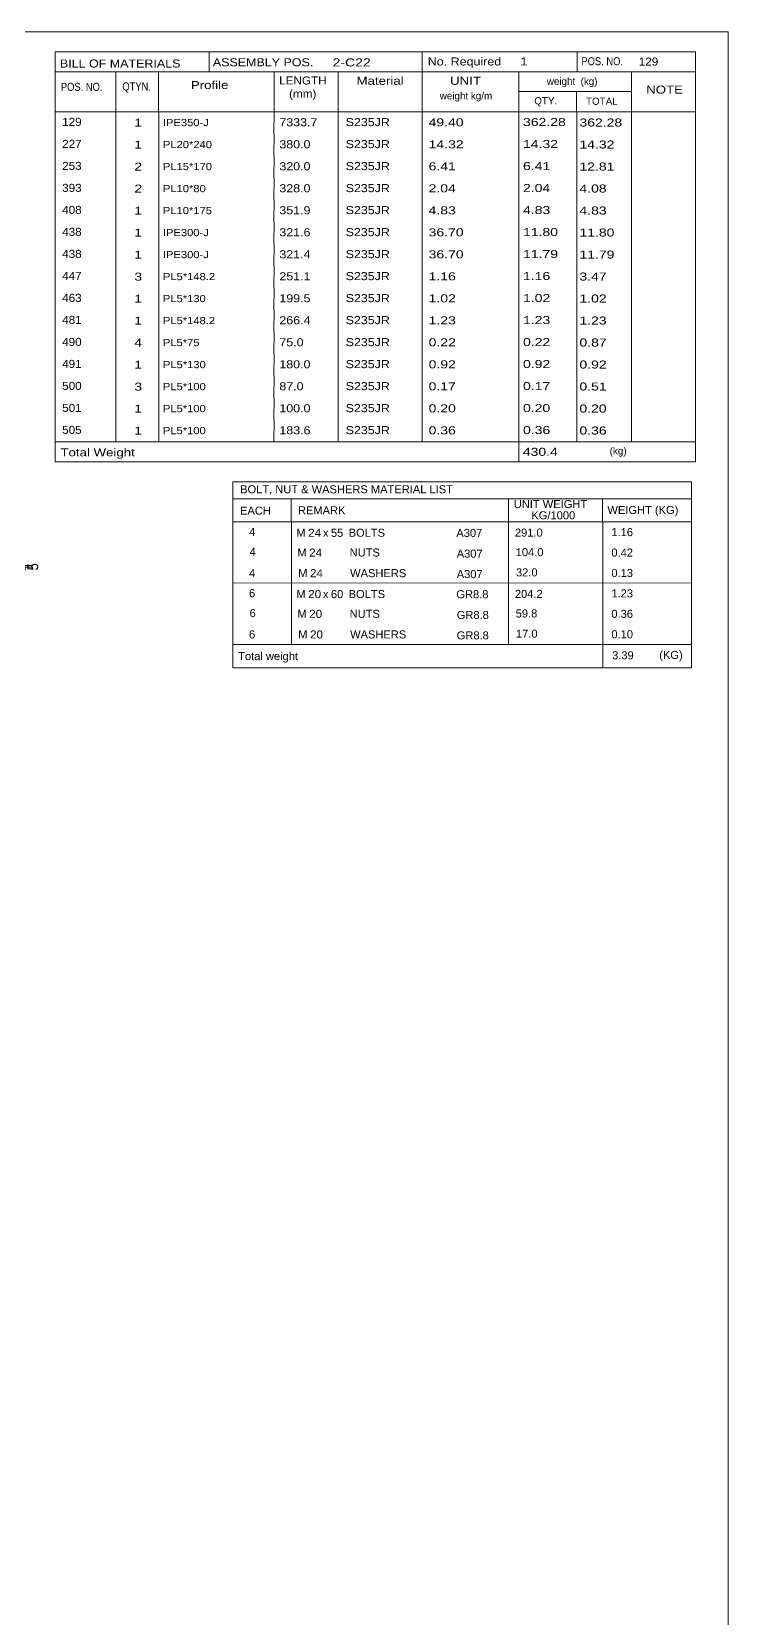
# Model space of a CAD drawing. Header units: millimetres. Extents: x 2 to 579, y 0 to 825.
# Drawn here: x 387.5 to 579, y 388.7 to 825 of the extents above; entities that cross this region are included whole.
import ezdxf

# ---------------------------------------------------------------- set-up
doc = ezdxf.new("R2010")
doc.units = ezdxf.units.MM
doc.linetypes.add('XKITLINE00', pattern=[0])
for name, color, linetype, lineweight in [('Dimensions', 7, 'Continuous', 0), ('DrawingSheet', 5, 'Continuous', 0), ('OtherObjectType', 7, 'Continuous', 0)]:
    doc.layers.add(name, color=color, linetype=linetype, lineweight=lineweight)
doc.styles.add('ARIAL', font='ARIAL.TTF')
doc.styles.add('ARIAL_NARROW', font='ARIALN.TTF')

# ---------------------------------------------------------------- blocks, each defined once
blk = doc.blocks.new('*A89')
at = {"layer": 'DrawingSheet', "color": 5, "linetype": 'XKITLINE00', "lineweight": 0}
for p, q in [((579, 825), (5, 825)), ((579, 5), (579, 825))]:
    blk.add_line(p, q, dxfattribs=at)
blk = doc.blocks.new('*A90')
at = {"layer": 'OtherObjectType', "color": 7, "linetype": 'XKITLINE00', "lineweight": 0}
for p, q in [((442.76, 701.25), (442.75, 690.25)), ((442.76, 701.25), (568.88, 701.25)), ((568.88, 701.25), (568.88, 690.25)), ((442.75, 696.6), (568.88, 696.6)), ((458.87, 696.61), (458.87, 690.25)), ((518.57, 696.61), (518.57, 690.25)), ((544.47, 696.59), (544.47, 690.25)), ((442.76, 690.22), (442.76, 684.72)), ((442.77, 690.25), (568.88, 690.25)), ((458.92, 690.25), (458.92, 684.63)), ((518.57, 690.25), (518.57, 684.63)), ((544.5, 690.25), (544.5, 684.75)), ((568.88, 690.25), (568.88, 684.75)), ((442.79, 684.63), (442.79, 679.02)), ((458.95, 684.63), (458.95, 679.01)), ((518.57, 684.63), (518.57, 679.01)), ((544.5, 684.63), (544.5, 679.13)), ((568.88, 684.63), (568.88, 679.13)), ((442.79, 679), (442.79, 673.43)), ((458.95, 679.01), (458.95, 673.39)), ((518.57, 679.01), (518.57, 673.39)), ((544.5, 679.01), (544.5, 673.4)), ((568.88, 679.01), (568.88, 673.4)), ((568.88, 673.4), (442.75, 673.43)), ((442.76, 673.36), (442.76, 667.86)), ((458.92, 673.39), (458.92, 667.77)), ((518.57, 673.39), (518.57, 667.77)), ((544.5, 673.39), (544.5, 667.89)), ((568.88, 673.39), (568.88, 667.89)), ((442.79, 667.77), (442.79, 662.16)), ((458.95, 667.77), (458.95, 662.16)), ((518.57, 667.77), (518.57, 662.16)), ((544.5, 667.77), (544.5, 662.27)), ((568.88, 667.77), (568.88, 662.27)), ((442.79, 662.14), (442.79, 656.57)), ((458.95, 662.15), (458.95, 656.54)), ((518.57, 662.16), (518.57, 656.54)), ((544.5, 662.15), (544.5, 656.55)), ((568.88, 662.15), (568.88, 656.54)), ((568.88, 656.54), (442.75, 656.57)), ((442.78, 656.54), (442.78, 650.13)), ((442.85, 656.53), (568.87, 656.54)), ((544.5, 656.5), (544.5, 650.09)), ((568.87, 656.51), (568.87, 650.09)), ((442.77, 650.09), (568.87, 650.09))]:
    blk.add_line(p, q, dxfattribs=at)
at = {"layer": 'OtherObjectType', "color": 7, "style": 'ARIAL_NARROW'}
for s, width, p in [('BOLT, NUT & WASHERS MATERIAL LIST', 1.211571, (444.79, 698.09)), ('EACH', 1.211571, (444.78, 692.22)), ('REMARK', 1.211571, (460.7, 692.31)), ('UNIT WEIGHT', 1.211571, (520.03, 694.02)), ('WEIGHT (KG)', 1.211571, (545.78, 692.4)), (' KG/1000', 1.211571, (524.02, 690.93)), ('4', 1.211571, (447.26, 686.35)), ('M', 1.211571, (460.26, 686.15)), ('24', 1.275, (463.5, 686.13)), ('x', 1.211571, (467.58, 686.13)), ('55', 1.211571, (469.76, 686.12)), ('BOLTS', 1.211571, (474.63, 686.14)), ('A307', 1.211571, (504.25, 686.09)), ('291.0', 1.211571, (520.34, 686.18)), ('1.16', 1.211571, (546.87, 686.31)), ('4', 1.211571, (447.4, 680.91)), ('M', 1.211571, (460.54, 680.71)), ('24', 1.275, (463.78, 680.69)), ('NUTS', 1.211571, (474.91, 680.71)), ('A307', 1.211571, (504.35, 680.39)), ('104.0', 1.211571, (520.56, 680.8)), ('0.42', 1.211571, (546.87, 680.69)), ('4', 1.211571, (447.24, 675.04)), ('M', 1.211571, (460.76, 675.04)), ('24', 1.275, (464, 675.02)), ('WASHERS', 1.211571, (475.04, 675.03)), ('A307', 1.211571, (504.35, 674.77)), ('32.0', 1.211571, (520.64, 675.24)), ('0.13', 1.211571, (546.87, 675.08)), ('6', 1.211571, (447.26, 669.5)), ('M', 1.211571, (460.26, 669.29)), ('20', 1.275, (463.5, 669.27)), ('x', 1.211571, (467.58, 669.27)), ('60', 1.211571, (469.76, 669.26)), ('BOLTS', 1.211571, (474.63, 669.28)), ('GR8.8', 1.211571, (504.25, 669.23)), ('204.2', 1.211571, (520.34, 669.32)), ('1.23', 1.211571, (546.87, 669.46)), ('6', 1.211571, (447.4, 664.05)), ('M', 1.211571, (460.54, 663.86)), ('20', 1.275, (463.78, 663.84)), ('NUTS', 1.211571, (474.91, 663.85)), ('GR8.8', 1.211571, (504.35, 663.53)), ('59.8', 1.211571, (520.56, 663.95)), ('0.36', 1.211571, (546.87, 663.84)), ('6', 1.211571, (447.24, 658.18)), ('M', 1.211571, (460.76, 658.18)), ('20', 1.275, (464, 658.16)), ('WASHERS', 1.211571, (475.04, 658.18)), ('GR8.8', 1.211571, (504.35, 657.91)), ('17.0', 1.211571, (520.64, 658.38)), ('0.10', 1.211571, (546.87, 658.22)), ('Total weight', 1.211571, (444.26, 652.21)), ('3.39', 1.211571, (547.07, 652.44)), ('(KG)', 1.211571, (560.02, 652.54))]:
    blk.add_text(s, height=2.2, dxfattribs=dict(at, width=width)).set_placement(p)
blk = doc.blocks.new('*A95')
at = {"layer": 'OtherObjectType', "color": 7, "linetype": 'XKITLINE00', "lineweight": 0}
for p, q in [((393.98, 819.5), (569.98, 819.5)), ((393.98, 819.5), (393.98, 808.5)), ((436.26, 819.42), (436.26, 813.87)), ((494.85, 814), (494.85, 819.5)), ((537.43, 813.96), (537.43, 819.42)), ((569.98, 814), (569.98, 819.5)), ((393.98, 814), (569.98, 814)), ((410.64, 814), (410.64, 803)), ((422.4, 813.98), (422.4, 803.03)), ((454.12, 813.99), (454.13, 803)), ((471.78, 813.98), (471.78, 803)), ((494.85, 813.98), (494.85, 803)), ((521.43, 814), (521.43, 803)), ((552.42, 814), (552.42, 803)), ((569.98, 814), (569.98, 808.5)), ((393.98, 808.5), (393.98, 803)), ((521.45, 808.52), (552.45, 808.52)), ((537.28, 808.52), (537.28, 803)), ((569.98, 808.5), (569.98, 803)), ((393.98, 803), (569.98, 803)), ((393.98, 803), (393.98, 796.95)), ((410.63, 803), (410.63, 796.95)), ((422.44, 802.99), (422.44, 796.95)), ((454.12, 803), (454.11, 796.95)), ((471.79, 803), (471.79, 796.95)), ((494.87, 803), (494.87, 796.95)), ((521.44, 803), (521.44, 796.95)), ((537.33, 802.95), (537.33, 796.95)), ((552.43, 803), (552.43, 796.95)), ((569.98, 803), (569.98, 796.95)), ((393.98, 796.95), (393.98, 790.9)), ((410.63, 796.95), (410.63, 790.9)), ((422.44, 796.94), (422.44, 790.9)), ((454.12, 796.95), (454.11, 790.9)), ((471.79, 796.95), (471.79, 790.9)), ((494.87, 796.95), (494.87, 790.9)), ((521.44, 796.95), (521.44, 790.9)), ((537.33, 796.9), (537.33, 790.9)), ((552.43, 796.95), (552.43, 790.9)), ((569.98, 796.95), (569.98, 790.9)), ((393.98, 790.9), (393.98, 784.85)), ((410.63, 790.9), (410.63, 784.85)), ((422.44, 790.89), (422.44, 784.85)), ((454.12, 790.9), (454.11, 784.85)), ((471.79, 790.9), (471.79, 784.85)), ((494.87, 790.9), (494.87, 784.85)), ((521.44, 790.9), (521.44, 784.85)), ((537.33, 790.85), (537.33, 784.85)), ((552.43, 790.9), (552.43, 784.85)), ((569.98, 790.9), (569.98, 784.85)), ((393.98, 784.85), (393.98, 778.8)), ((410.63, 784.85), (410.63, 778.8)), ((422.44, 784.84), (422.44, 778.8)), ((454.12, 784.85), (454.11, 778.8)), ((471.79, 784.85), (471.79, 778.8)), ((494.87, 784.85), (494.87, 778.8)), ((521.44, 784.85), (521.44, 778.8)), ((537.33, 784.8), (537.33, 778.8)), ((552.43, 784.85), (552.43, 778.8)), ((569.98, 784.85), (569.98, 778.8)), ((393.98, 778.8), (393.98, 772.75)), ((410.63, 778.8), (410.63, 772.75)), ((422.44, 778.79), (422.44, 772.75)), ((454.12, 778.8), (454.11, 772.75)), ((471.79, 778.8), (471.79, 772.75)), ((494.87, 778.8), (494.87, 772.75)), ((521.44, 778.8), (521.44, 772.75)), ((537.33, 778.75), (537.33, 772.75)), ((552.43, 778.8), (552.43, 772.75)), ((569.98, 778.8), (569.98, 772.75)), ((393.98, 772.75), (393.98, 766.7)), ((410.63, 772.75), (410.63, 766.7)), ((422.44, 772.74), (422.44, 766.7)), ((454.12, 772.75), (454.11, 766.7)), ((471.79, 772.75), (471.79, 766.7)), ((494.87, 772.75), (494.87, 766.7)), ((521.44, 772.75), (521.44, 766.7)), ((537.33, 772.7), (537.33, 766.7)), ((552.43, 772.75), (552.43, 766.7)), ((569.98, 772.75), (569.98, 766.7)), ((393.98, 766.7), (393.98, 760.65)), ((410.63, 766.7), (410.63, 760.65)), ((422.44, 766.69), (422.44, 760.65)), ((454.12, 766.7), (454.11, 760.65)), ((471.79, 766.7), (471.79, 760.65)), ((494.87, 766.7), (494.87, 760.65)), ((521.44, 766.7), (521.44, 760.65)), ((537.33, 766.65), (537.33, 760.65)), ((552.43, 766.7), (552.43, 760.65)), ((569.98, 766.7), (569.98, 760.65)), ((393.98, 760.65), (393.98, 754.6)), ((410.63, 760.65), (410.63, 754.6)), ((422.44, 760.64), (422.44, 754.6)), ((454.12, 760.65), (454.11, 754.6)), ((471.79, 760.65), (471.79, 754.6)), ((494.87, 760.65), (494.87, 754.6)), ((521.44, 760.65), (521.44, 754.6)), ((537.33, 760.6), (537.33, 754.6)), ((552.43, 760.65), (552.43, 754.6)), ((569.98, 760.65), (569.98, 754.6)), ((393.98, 754.6), (393.98, 748.55)), ((410.63, 754.6), (410.63, 748.55)), ((422.44, 754.59), (422.44, 748.55)), ((454.12, 754.6), (454.11, 748.55)), ((471.79, 754.6), (471.79, 748.55)), ((494.87, 754.6), (494.87, 748.55)), ((521.44, 754.6), (521.44, 748.55)), ((537.33, 754.55), (537.33, 748.55)), ((552.43, 754.6), (552.43, 748.55)), ((569.98, 754.6), (569.98, 748.55)), ((393.98, 748.55), (393.98, 742.5)), ((410.63, 748.55), (410.63, 742.5)), ((422.44, 748.54), (422.44, 742.5)), ((454.12, 748.55), (454.11, 742.5)), ((471.79, 748.55), (471.79, 742.5)), ((494.87, 748.55), (494.87, 742.5)), ((521.44, 748.55), (521.44, 742.5)), ((537.33, 748.5), (537.33, 742.5)), ((552.43, 748.55), (552.43, 742.5)), ((569.98, 748.55), (569.98, 742.5)), ((393.98, 742.5), (393.98, 736.45)), ((410.63, 742.5), (410.63, 736.45)), ((422.44, 742.49), (422.44, 736.45)), ((454.12, 742.5), (454.11, 736.45)), ((471.79, 742.5), (471.79, 736.45)), ((494.87, 742.5), (494.87, 736.45)), ((521.44, 742.5), (521.44, 736.45)), ((537.33, 742.45), (537.33, 736.45)), ((552.43, 742.5), (552.43, 736.45)), ((569.98, 742.5), (569.98, 736.45)), ((393.98, 736.45), (393.98, 730.4)), ((410.63, 736.45), (410.63, 730.4)), ((422.44, 736.44), (422.44, 730.4)), ((454.12, 736.45), (454.11, 730.4)), ((471.79, 736.45), (471.79, 730.4)), ((494.87, 736.45), (494.87, 730.4)), ((521.44, 736.45), (521.44, 730.4)), ((537.33, 736.4), (537.33, 730.4)), ((552.43, 736.45), (552.43, 730.4)), ((569.98, 736.45), (569.98, 730.4)), ((393.98, 730.4), (393.98, 724.35)), ((410.63, 730.4), (410.63, 724.35)), ((422.44, 730.39), (422.44, 724.35)), ((454.12, 730.4), (454.11, 724.35)), ((471.79, 730.4), (471.79, 724.35)), ((494.87, 730.4), (494.87, 724.35)), ((521.44, 730.4), (521.44, 724.35)), ((537.33, 730.35), (537.33, 724.35)), ((552.43, 730.4), (552.43, 724.35)), ((569.98, 730.4), (569.98, 724.35)), ((393.98, 724.35), (393.98, 718.3)), ((410.63, 724.35), (410.63, 718.3)), ((422.44, 724.34), (422.44, 718.3)), ((454.12, 724.35), (454.11, 718.3)), ((471.79, 724.35), (471.79, 718.3)), ((494.87, 724.35), (494.87, 718.3)), ((521.44, 724.35), (521.44, 718.3)), ((537.33, 724.3), (537.33, 718.3)), ((552.43, 724.35), (552.43, 718.3)), ((569.98, 724.35), (569.98, 718.3)), ((393.98, 718.3), (393.98, 712.25)), ((410.63, 718.3), (410.63, 712.25)), ((422.44, 718.29), (422.44, 712.25)), ((454.12, 718.3), (454.11, 712.25)), ((471.79, 718.3), (471.79, 712.25)), ((494.87, 718.3), (494.87, 712.25)), ((521.44, 718.3), (521.44, 712.25)), ((537.33, 718.25), (537.33, 712.25)), ((552.43, 718.3), (552.43, 712.25)), ((569.98, 718.3), (569.98, 712.25)), ((393.98, 712.25), (569.98, 712.25)), ((393.98, 712.25), (393.98, 706.75)), ((521.44, 712.25), (521.44, 706.75)), ((569.98, 712.25), (569.98, 706.75)), ((393.98, 706.75), (569.98, 706.75))]:
    blk.add_line(p, q, dxfattribs=at)
at = {"layer": 'OtherObjectType', "color": 7, "style": 'ARIAL_NARROW'}
for s, height, width, p in [('BILL OF MATERIALS', 2.2, 1.36, (395.25, 815.16)), ('ASSEMBLY POS.', 2.2, 1.36, (437.3, 815.5)), ('2-C22', 2.2, 1.525501, (470.23, 815.46)), ('No. Required', 2.2, 1.36, (496.39, 815.72)), ('1', 2.2, 1.525501, (521.75, 815.72)), ('POS. NO.', 2.2, 1.02, (538.63, 815.79)), ('129', 2.2, 1.270501, (554.4, 815.69)), ('Profile', 2.2, 1.445, (431.26, 809.25)), ('LENGTH', 2.2, 1.275, (455.54, 810.49)), ('Material', 2.2, 1.445, (476.81, 810.41)), ('UNIT', 2.2, 1.445, (502.52, 810.4)), ('weight  (kg)', 1.98, 1.19, (529.11, 810.39)), ('POS. NO.', 2.2, 1.02, (395.53, 808.74)), ('QTYN.', 2.2, 1.02, (412.42, 808.84)), ('(mm)', 2.2, 1.275, (458.26, 806.86)), ('weight kg/m', 1.98, 1.19, (499.69, 806.4)), ('NOTE', 2.2, 1.445, (556.44, 807.99)), ('QTY.', 1.98, 1.19, (525.68, 805.03)), ('TOTAL', 1.98, 1.19, (539.9, 804.91)), ('129', 2.2, 1.270501, (395.89, 799.12)), ('1', 2.2, 1.525501, (415.71, 798.91)), ('IPE350-J', 1.98, 1.355501, (423.56, 799.04)), ('7333.7', 2.2, 1.355501, (455.59, 799.01)), ('S235JR', 2.2, 1.355501, (473.81, 799.05)), ('49.40', 2.2, 1.525501, (496.62, 798.99)), ('362.28', 2.2, 1.525501, (522.57, 799.07)), ('362.28', 2.2, 1.525501, (538.08, 798.94)), ('227', 2.2, 1.270501, (395.89, 793.07)), ('1', 2.2, 1.525501, (415.71, 792.86)), ('PL20*240', 1.98, 1.355501, (423.56, 792.99)), ('380.0', 2.2, 1.355501, (455.59, 792.96)), ('S235JR', 2.2, 1.355501, (473.81, 793)), ('14.32', 2.2, 1.525501, (496.62, 792.94)), ('14.32', 2.2, 1.525501, (522.57, 793.02)), ('14.32', 2.2, 1.525501, (538.08, 792.89)), ('253', 2.2, 1.270501, (395.89, 787.02)), ('2', 2.2, 1.525501, (415.71, 786.81)), ('PL15*170', 1.98, 1.355501, (423.56, 786.94)), ('320.0', 2.2, 1.355501, (455.59, 786.91)), ('S235JR', 2.2, 1.355501, (473.81, 786.95)), ('6.41', 2.2, 1.525501, (496.62, 786.89)), ('6.41', 2.2, 1.525501, (522.57, 786.97)), ('12.81', 2.2, 1.525501, (538.08, 786.84)), ('393', 2.2, 1.270501, (395.89, 780.97)), ('2', 2.2, 1.525501, (415.71, 780.76)), ('PL10*80', 1.98, 1.355501, (423.56, 780.89)), ('328.0', 2.2, 1.355501, (455.59, 780.86)), ('S235JR', 2.2, 1.355501, (473.81, 780.9)), ('2.04', 2.2, 1.525501, (496.62, 780.84)), ('2.04', 2.2, 1.525501, (522.57, 780.92)), ('4.08', 2.2, 1.525501, (538.08, 780.79)), ('408', 2.2, 1.270501, (395.89, 774.92)), ('1', 2.2, 1.525501, (415.71, 774.71)), ('PL10*175', 1.98, 1.355501, (423.56, 774.84)), ('351.9', 2.2, 1.355501, (455.59, 774.81)), ('S235JR', 2.2, 1.355501, (473.81, 774.85)), ('4.83', 2.2, 1.525501, (496.62, 774.79)), ('4.83', 2.2, 1.525501, (522.57, 774.87)), ('4.83', 2.2, 1.525501, (538.08, 774.74)), ('438', 2.2, 1.270501, (395.89, 768.87)), ('1', 2.2, 1.525501, (415.71, 768.66)), ('IPE300-J', 1.98, 1.355501, (423.56, 768.79)), ('321.6', 2.2, 1.355501, (455.59, 768.76)), ('S235JR', 2.2, 1.355501, (473.81, 768.8)), ('36.70', 2.2, 1.525501, (496.62, 768.74)), ('11.80', 2.2, 1.525501, (522.57, 768.82)), ('11.80', 2.2, 1.525501, (538.08, 768.69)), ('438', 2.2, 1.270501, (395.89, 762.82)), ('1', 2.2, 1.525501, (415.71, 762.61)), ('IPE300-J', 1.98, 1.355501, (423.56, 762.74)), ('321.4', 2.2, 1.355501, (455.59, 762.71)), ('S235JR', 2.2, 1.355501, (473.81, 762.75)), ('36.70', 2.2, 1.525501, (496.62, 762.69)), ('11.79', 2.2, 1.525501, (522.57, 762.77)), ('11.79', 2.2, 1.525501, (538.08, 762.64)), ('447', 2.2, 1.270501, (395.89, 756.77)), ('3', 2.2, 1.525501, (415.71, 756.56)), ('PL5*148.2', 1.98, 1.355501, (423.56, 756.69)), ('251.1', 2.2, 1.355501, (455.59, 756.66)), ('S235JR', 2.2, 1.355501, (473.81, 756.7)), ('1.16', 2.2, 1.525501, (496.62, 756.64)), ('1.16', 2.2, 1.525501, (522.57, 756.72)), ('3.47', 2.2, 1.525501, (538.08, 756.59)), ('463', 2.2, 1.270501, (395.89, 750.72)), ('1', 2.2, 1.525501, (415.71, 750.51)), ('PL5*130', 1.98, 1.355501, (423.56, 750.64)), ('199.5', 2.2, 1.355501, (455.59, 750.61)), ('S235JR', 2.2, 1.355501, (473.81, 750.65)), ('1.02', 2.2, 1.525501, (496.62, 750.59)), ('1.02', 2.2, 1.525501, (522.57, 750.67)), ('1.02', 2.2, 1.525501, (538.08, 750.54)), ('481', 2.2, 1.270501, (395.89, 744.67)), ('1', 2.2, 1.525501, (415.71, 744.46)), ('PL5*148.2', 1.98, 1.355501, (423.56, 744.59)), ('266.4', 2.2, 1.355501, (455.59, 744.56)), ('S235JR', 2.2, 1.355501, (473.81, 744.6)), ('1.23', 2.2, 1.525501, (496.62, 744.54)), ('1.23', 2.2, 1.525501, (522.57, 744.62)), ('1.23', 2.2, 1.525501, (538.08, 744.49)), ('490', 2.2, 1.270501, (395.89, 738.62)), ('4', 2.2, 1.525501, (415.71, 738.41)), ('PL5*75', 1.98, 1.355501, (423.56, 738.54)), ('75.0', 2.2, 1.355501, (455.59, 738.51)), ('S235JR', 2.2, 1.355501, (473.81, 738.55)), ('0.22', 2.2, 1.525501, (496.62, 738.49)), ('0.22', 2.2, 1.525501, (522.57, 738.57)), ('0.87', 2.2, 1.525501, (538.08, 738.44)), ('491', 2.2, 1.270501, (395.89, 732.57)), ('1', 2.2, 1.525501, (415.71, 732.36)), ('PL5*130', 1.98, 1.355501, (423.56, 732.49)), ('180.0', 2.2, 1.355501, (455.59, 732.46)), ('S235JR', 2.2, 1.355501, (473.81, 732.5)), ('0.92', 2.2, 1.525501, (496.62, 732.44)), ('0.92', 2.2, 1.525501, (522.57, 732.52)), ('0.92', 2.2, 1.525501, (538.08, 732.39)), ('500', 2.2, 1.270501, (395.89, 726.52)), ('87.0', 2.2, 1.355501, (455.59, 726.41)), ('S235JR', 2.2, 1.355501, (473.81, 726.45)), ('0.17', 2.2, 1.525501, (496.62, 726.39)), ('0.17', 2.2, 1.525501, (522.57, 726.47)), ('0.51', 2.2, 1.525501, (538.08, 726.34)), ('3', 2.2, 1.525501, (415.71, 726.31)), ('PL5*100', 1.98, 1.355501, (423.56, 726.44)), ('501', 2.2, 1.270501, (395.89, 720.47)), ('1', 2.2, 1.525501, (415.71, 720.26)), ('PL5*100', 1.98, 1.355501, (423.56, 720.39)), ('100.0', 2.2, 1.355501, (455.59, 720.36)), ('S235JR', 2.2, 1.355501, (473.81, 720.4)), ('0.20', 2.2, 1.525501, (496.62, 720.34)), ('0.20', 2.2, 1.525501, (522.57, 720.42)), ('0.20', 2.2, 1.525501, (538.08, 720.29)), ('505', 2.2, 1.270501, (395.89, 714.42)), ('1', 2.2, 1.525501, (415.71, 714.21)), ('PL5*100', 1.98, 1.355501, (423.56, 714.34)), ('183.6', 2.2, 1.355501, (455.59, 714.31)), ('S235JR', 2.2, 1.355501, (473.81, 714.35)), ('0.36', 2.2, 1.525501, (496.62, 714.29)), ('0.36', 2.2, 1.525501, (522.57, 714.37)), ('0.36', 2.2, 1.525501, (538.08, 714.24)), ('Total Weight', 2.2, 1.445, (395.4, 708.24)), ('430.4', 2.2, 1.525501, (522.52, 708.39)), ('(kg)', 1.98, 1.19, (546.4, 708.76))]:
    blk.add_text(s, height=height, dxfattribs=dict(at, width=width)).set_placement(p)
blk = doc.blocks.new('*A107')
at = {"layer": 'Dimensions', "color": 7, "linetype": 'XKITLINE00', "lineweight": 0}
for p, q in [((336.44, 678.25), (387.8, 678.25)), ((336.44, 677.75), (387.8, 677.75)), ((384.1, 679.1), (385.8, 677.4)), ((384.1, 678.6), (385.8, 676.9)), ((384.95, 677.75), (384.95, 678.25))]:
    blk.add_line(p, q, dxfattribs=at)
at = {"layer": 'Dimensions', "color": 3}
for p in [(384.95, 678.25), (384.95, 677.75)]:
    blk.add_point(p, dxfattribs=at)
at = {"layer": 'Dimensions', "color": 3, "style": 'ARIAL', "width": 0.85}
blk.add_text('7254', height=3, dxfattribs=at).set_placement((360.05, 679.45))
blk.add_text('5', height=3, rotation=90.0002, dxfattribs=at).set_placement((389.3, 676.88))

msp = doc.modelspace()

# ---------------------------------------------------------------- block references
at = {"lineweight": 0}
for name in ['*A89', '*A95', '*A90', '*A107']:
    msp.add_blockref(name, (0, 0), dxfattribs=at)

doc.saveas('drawing.dxf')
